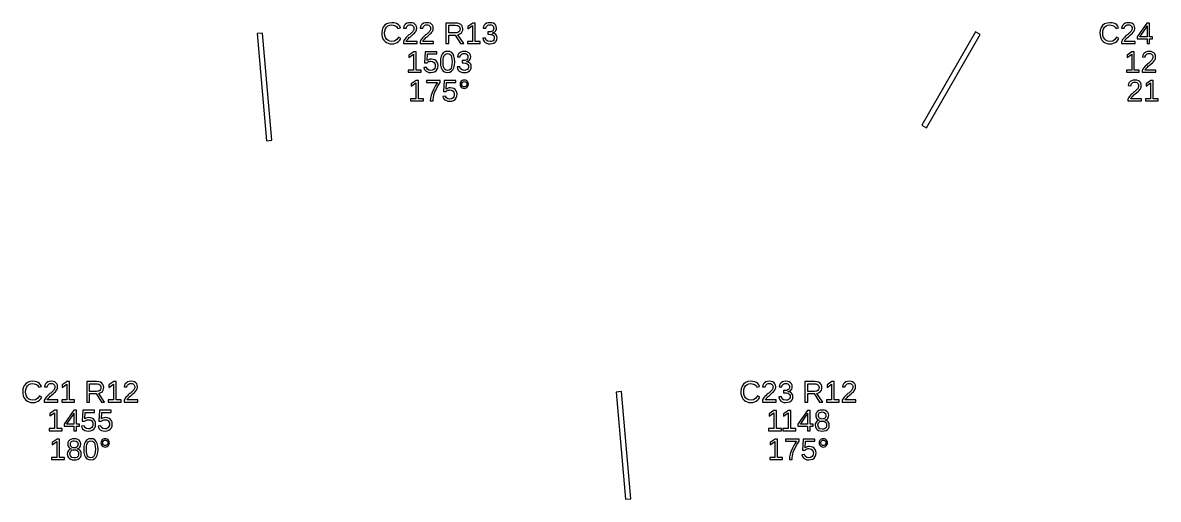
# Model space of a CAD drawing. Extents: x 195 to 2890, y 70 to 1529.
# Drawn here: x 2258 to 2574.2, y 1170 to 1303 of the extents above; entities that cross this region are included whole.
import ezdxf

# ---------------------------------------------------------------- set-up
doc = ezdxf.new("R2010")
doc.units = 0
doc.layers.get('0').update_dxf_attribs({"linetype": 'CONTINUOUS'})

msp = doc.modelspace()

# ---------------------------------------------------------------- linework, layer by layer
for points in [[(2327.36, 1270.18), (2324.75, 1300.07), (2323.25, 1299.93), (2325.87, 1270.05)], [(2361.31, 1297.09), (2361.81, 1297.22), (2362.26, 1297.44), (2362.66, 1297.73), (2362.99, 1298.11), (2363.26, 1298.56), (2362.62, 1298.88), (2362.15, 1298.22), (2361.55, 1297.82), (2360.81, 1297.69), (2360.23, 1297.76), (2359.73, 1297.97), (2359.32, 1298.33), (2359.01, 1298.8), (2358.83, 1299.37), (2358.77, 1300.02), (2358.83, 1300.68), (2359, 1301.24), (2359.3, 1301.7), (2359.7, 1302.04), (2360.19, 1302.25), (2360.78, 1302.32), (2361.16, 1302.29), (2361.51, 1302.2), (2361.83, 1302.05), (2362.09, 1301.85), (2362.31, 1301.59), (2362.47, 1301.29), (2363.2, 1301.53), (2362.97, 1301.96), (2362.67, 1302.31), (2362.3, 1302.59), (2361.86, 1302.79), (2361.35, 1302.91), (2360.77, 1302.95), (2359.96, 1302.86), (2359.28, 1302.6), (2358.72, 1302.17), (2358.31, 1301.59), (2358.06, 1300.87), (2357.98, 1300.02), (2358.02, 1299.44), (2358.13, 1298.91), (2358.31, 1298.44), (2358.56, 1298.03), (2358.89, 1297.68), (2359.27, 1297.41), (2359.72, 1297.21), (2360.22, 1297.09), (2360.77, 1297.05)], [(2367.79, 1297.75), (2364.8, 1297.75), (2364.9, 1297.95), (2365.03, 1298.14), (2365.2, 1298.35), (2365.4, 1298.56), (2365.65, 1298.79), (2365.94, 1299.04), (2366.45, 1299.46), (2366.83, 1299.8), (2367.09, 1300.06), (2367.28, 1300.28), (2367.43, 1300.5), (2367.55, 1300.72), (2367.63, 1300.94), (2367.68, 1301.16), (2367.7, 1301.38), (2367.65, 1301.84), (2367.49, 1302.23), (2367.23, 1302.54), (2366.88, 1302.77), (2366.43, 1302.9), (2365.9, 1302.95), (2365.41, 1302.9), (2364.98, 1302.77), (2364.61, 1302.54), (2364.32, 1302.24), (2364.13, 1301.88), (2364.02, 1301.45), (2364.77, 1301.38), (2364.84, 1301.66), (2364.96, 1301.9), (2365.13, 1302.09), (2365.35, 1302.23), (2365.61, 1302.32), (2365.9, 1302.35), (2366.2, 1302.32), (2366.46, 1302.23), (2366.67, 1302.09), (2366.82, 1301.89), (2366.92, 1301.65), (2366.95, 1301.35), (2366.93, 1301.13), (2366.87, 1300.92), (2366.79, 1300.73), (2366.67, 1300.55), (2366.53, 1300.37), (2366.36, 1300.2), (2366.18, 1300.03), (2365.99, 1299.86), (2365.78, 1299.69), (2365.56, 1299.52), (2365.35, 1299.34), (2365.13, 1299.15), (2364.91, 1298.94), (2364.7, 1298.72), (2364.5, 1298.49), (2364.31, 1298.23), (2364.14, 1297.95), (2363.99, 1297.65), (2363.99, 1297.13), (2367.79, 1297.13)], [(2372.42, 1297.75), (2369.43, 1297.75), (2369.53, 1297.95), (2369.66, 1298.14), (2369.83, 1298.35), (2370.04, 1298.56), (2370.29, 1298.79), (2370.58, 1299.04), (2371.08, 1299.46), (2371.47, 1299.8), (2371.73, 1300.06), (2371.91, 1300.28), (2372.06, 1300.5), (2372.18, 1300.72), (2372.27, 1300.94), (2372.32, 1301.16), (2372.33, 1301.38), (2372.28, 1301.84), (2372.13, 1302.23), (2371.87, 1302.54), (2371.51, 1302.77), (2371.07, 1302.9), (2370.54, 1302.95), (2370.04, 1302.9), (2369.61, 1302.77), (2369.24, 1302.54), (2368.96, 1302.24), (2368.76, 1301.88), (2368.66, 1301.45), (2369.41, 1301.38), (2369.47, 1301.66), (2369.59, 1301.9), (2369.76, 1302.09), (2369.98, 1302.23), (2370.24, 1302.32), (2370.54, 1302.35), (2370.84, 1302.32), (2371.1, 1302.23), (2371.3, 1302.09), (2371.46, 1301.89), (2371.55, 1301.65), (2371.58, 1301.35), (2371.56, 1301.13), (2371.51, 1300.92), (2371.42, 1300.73), (2371.3, 1300.55), (2371.16, 1300.37), (2371, 1300.2), (2370.82, 1300.03), (2370.62, 1299.86), (2370.42, 1299.69), (2370.2, 1299.52), (2369.98, 1299.34), (2369.76, 1299.15), (2369.55, 1298.94), (2369.34, 1298.72), (2369.13, 1298.49), (2368.94, 1298.23), (2368.78, 1297.95), (2368.63, 1297.65), (2368.63, 1297.13), (2372.42, 1297.13)], [(2376.62, 1299.51), (2378.4, 1299.51), (2379.89, 1297.13), (2380.79, 1297.13), (2379.16, 1299.6), (2379.57, 1299.71), (2379.91, 1299.9), (2380.19, 1300.15), (2380.4, 1300.46), (2380.52, 1300.82), (2380.56, 1301.22), (2380.5, 1301.7), (2380.33, 1302.1), (2380.03, 1302.43), (2379.63, 1302.67), (2379.14, 1302.82), (2378.54, 1302.86), (2375.84, 1302.86), (2375.84, 1297.13), (2376.62, 1297.13)], [(2376.62, 1300.13), (2376.62, 1302.24), (2378.46, 1302.24), (2378.85, 1302.21), (2379.18, 1302.13), (2379.44, 1301.98), (2379.63, 1301.78), (2379.74, 1301.52), (2379.78, 1301.22), (2379.74, 1300.9), (2379.63, 1300.63), (2379.44, 1300.41), (2379.19, 1300.25), (2378.87, 1300.16), (2378.49, 1300.13)], [(2385.4, 1297.75), (2384.01, 1297.75), (2384.01, 1302.86), (2383.33, 1302.86), (2381.98, 1301.93), (2381.98, 1301.24), (2383.27, 1302.16), (2383.27, 1297.75), (2381.81, 1297.75), (2381.81, 1297.13), (2385.4, 1297.13)], [(2388.71, 1297.1), (2389.19, 1297.24), (2389.57, 1297.49), (2389.85, 1297.82), (2390.02, 1298.23), (2390.08, 1298.71), (2390.04, 1299.06), (2389.92, 1299.36), (2389.72, 1299.63), (2389.45, 1299.83), (2389.12, 1299.98), (2388.72, 1300.06), (2388.72, 1300.07), (2389.08, 1300.18), (2389.38, 1300.33), (2389.61, 1300.54), (2389.78, 1300.79), (2389.89, 1301.09), (2389.92, 1301.43), (2389.87, 1301.87), (2389.71, 1302.25), (2389.44, 1302.55), (2389.08, 1302.77), (2388.63, 1302.91), (2388.1, 1302.95), (2387.61, 1302.91), (2387.18, 1302.77), (2386.81, 1302.56), (2386.52, 1302.26), (2386.33, 1301.89), (2386.23, 1301.46), (2386.96, 1301.4), (2387.02, 1301.68), (2387.14, 1301.91), (2387.31, 1302.1), (2387.53, 1302.24), (2387.79, 1302.32), (2388.09, 1302.35), (2388.42, 1302.32), (2388.69, 1302.23), (2388.9, 1302.08), (2389.05, 1301.88), (2389.14, 1301.64), (2389.17, 1301.35), (2389.13, 1301.07), (2389.02, 1300.83), (2388.84, 1300.63), (2388.58, 1300.48), (2388.27, 1300.4), (2387.9, 1300.37), (2387.5, 1300.37), (2387.5, 1299.73), (2387.92, 1299.73), (2388.34, 1299.7), (2388.68, 1299.61), (2388.96, 1299.47), (2389.16, 1299.27), (2389.28, 1299.03), (2389.32, 1298.74), (2389.28, 1298.41), (2389.18, 1298.14), (2389, 1297.93), (2388.77, 1297.78), (2388.48, 1297.69), (2388.13, 1297.66), (2387.5, 1297.77), (2387.09, 1298.11), (2386.88, 1298.67), (2386.13, 1298.6), (2386.24, 1298.13), (2386.45, 1297.75), (2386.74, 1297.44), (2387.13, 1297.22), (2387.59, 1297.09), (2388.13, 1297.05)], [(2524.65, 1299.62), (2523.35, 1300.38), (2508.35, 1274.39), (2509.65, 1273.64)], [(2561.31, 1297.09), (2561.81, 1297.22), (2562.26, 1297.44), (2562.66, 1297.73), (2562.99, 1298.11), (2563.26, 1298.56), (2562.62, 1298.88), (2562.15, 1298.22), (2561.55, 1297.82), (2560.81, 1297.69), (2560.23, 1297.76), (2559.73, 1297.97), (2559.32, 1298.33), (2559.01, 1298.8), (2558.83, 1299.37), (2558.77, 1300.02), (2558.83, 1300.68), (2559, 1301.24), (2559.3, 1301.7), (2559.7, 1302.04), (2560.19, 1302.25), (2560.78, 1302.32), (2561.16, 1302.29), (2561.51, 1302.2), (2561.83, 1302.05), (2562.09, 1301.85), (2562.31, 1301.59), (2562.47, 1301.29), (2563.2, 1301.53), (2562.97, 1301.96), (2562.67, 1302.31), (2562.3, 1302.59), (2561.86, 1302.79), (2561.35, 1302.91), (2560.77, 1302.95), (2559.96, 1302.86), (2559.28, 1302.6), (2558.72, 1302.17), (2558.31, 1301.59), (2558.06, 1300.87), (2557.98, 1300.02), (2558.02, 1299.44), (2558.13, 1298.91), (2558.31, 1298.44), (2558.56, 1298.03), (2558.89, 1297.68), (2559.27, 1297.41), (2559.72, 1297.21), (2560.22, 1297.09), (2560.77, 1297.05)], [(2567.79, 1297.75), (2564.8, 1297.75), (2564.9, 1297.95), (2565.03, 1298.14), (2565.2, 1298.35), (2565.4, 1298.56), (2565.65, 1298.79), (2565.94, 1299.04), (2566.45, 1299.46), (2566.83, 1299.8), (2567.09, 1300.06), (2567.28, 1300.28), (2567.43, 1300.5), (2567.55, 1300.72), (2567.63, 1300.94), (2567.68, 1301.16), (2567.7, 1301.38), (2567.65, 1301.84), (2567.49, 1302.23), (2567.23, 1302.54), (2566.88, 1302.77), (2566.43, 1302.9), (2565.9, 1302.95), (2565.41, 1302.9), (2564.98, 1302.77), (2564.61, 1302.54), (2564.32, 1302.24), (2564.13, 1301.88), (2564.02, 1301.45), (2564.77, 1301.38), (2564.84, 1301.66), (2564.96, 1301.9), (2565.13, 1302.09), (2565.35, 1302.23), (2565.61, 1302.32), (2565.9, 1302.35), (2566.2, 1302.32), (2566.46, 1302.23), (2566.67, 1302.09), (2566.82, 1301.89), (2566.92, 1301.65), (2566.95, 1301.35), (2566.93, 1301.13), (2566.87, 1300.92), (2566.79, 1300.73), (2566.67, 1300.55), (2566.53, 1300.37), (2566.36, 1300.2), (2566.18, 1300.03), (2565.99, 1299.86), (2565.78, 1299.69), (2565.56, 1299.52), (2565.35, 1299.34), (2565.13, 1299.15), (2564.91, 1298.94), (2564.7, 1298.72), (2564.5, 1298.49), (2564.31, 1298.23), (2564.14, 1297.95), (2563.99, 1297.65), (2563.99, 1297.13), (2567.79, 1297.13)], [(2571.79, 1298.43), (2572.6, 1298.43), (2572.6, 1299.01), (2571.79, 1299.01), (2571.79, 1302.86), (2571.02, 1302.86), (2568.4, 1299), (2568.4, 1298.43), (2571.1, 1298.43), (2571.1, 1297.13), (2571.79, 1297.13)], [(2569.07, 1299.01), (2569.14, 1299.09), (2569.36, 1299.39), (2570.83, 1301.55), (2570.87, 1301.62), (2570.92, 1301.71), (2570.99, 1301.82), (2571.05, 1301.93), (2571.08, 1302), (2571.1, 1302.04), (2571.1, 1299.01)], [(2368.96, 1289.75), (2367.56, 1289.75), (2367.56, 1294.86), (2366.89, 1294.86), (2365.53, 1293.93), (2365.53, 1293.24), (2366.83, 1294.16), (2366.83, 1289.75), (2365.37, 1289.75), (2365.37, 1289.13), (2368.96, 1289.13)], [(2372.21, 1289.11), (2372.7, 1289.28), (2373.11, 1289.57), (2373.41, 1289.96), (2373.59, 1290.44), (2373.65, 1291), (2373.59, 1291.5), (2373.43, 1291.93), (2373.15, 1292.29), (2372.77, 1292.57), (2372.32, 1292.73), (2371.8, 1292.79), (2371.35, 1292.75), (2370.96, 1292.63), (2370.61, 1292.42), (2370.72, 1294.24), (2373.32, 1294.24), (2373.32, 1294.86), (2370.06, 1294.86), (2369.87, 1291.78), (2370.58, 1291.78), (2370.75, 1291.92), (2370.92, 1292.02), (2371.09, 1292.1), (2371.27, 1292.15), (2371.45, 1292.18), (2371.65, 1292.19), (2372, 1292.15), (2372.3, 1292.04), (2372.55, 1291.86), (2372.74, 1291.61), (2372.85, 1291.32), (2372.89, 1290.98), (2372.85, 1290.6), (2372.74, 1290.27), (2372.56, 1290), (2372.3, 1289.81), (2372, 1289.69), (2371.63, 1289.65), (2371.07, 1289.74), (2370.68, 1290.03), (2370.44, 1290.5), (2369.7, 1290.41), (2369.83, 1290.01), (2370.03, 1289.67), (2370.32, 1289.4), (2370.68, 1289.21), (2371.12, 1289.09), (2371.62, 1289.05)], [(2376.91, 1289.13), (2377.41, 1289.39), (2377.8, 1289.81), (2378.08, 1290.39), (2378.25, 1291.12), (2378.31, 1292), (2378.26, 1292.89), (2378.09, 1293.63), (2377.83, 1294.21), (2377.45, 1294.62), (2376.95, 1294.87), (2376.33, 1294.95), (2375.7, 1294.87), (2375.19, 1294.62), (2374.81, 1294.21), (2374.54, 1293.64), (2374.38, 1292.9), (2374.33, 1292), (2374.38, 1291.11), (2374.55, 1290.38), (2374.82, 1289.8), (2375.21, 1289.38), (2375.7, 1289.13), (2376.31, 1289.05)], [(2375.92, 1289.71), (2375.6, 1289.9), (2375.37, 1290.21), (2375.2, 1290.66), (2375.1, 1291.26), (2375.07, 1292), (2375.1, 1292.76), (2375.2, 1293.36), (2375.36, 1293.81), (2375.6, 1294.11), (2375.92, 1294.29), (2376.33, 1294.36), (2376.73, 1294.29), (2377.04, 1294.11), (2377.28, 1293.8), (2377.44, 1293.35), (2377.53, 1292.75), (2377.56, 1292), (2377.53, 1291.27), (2377.43, 1290.68), (2377.26, 1290.23), (2377.02, 1289.91), (2376.71, 1289.71), (2376.32, 1289.65)], [(2381.53, 1289.1), (2382.01, 1289.24), (2382.4, 1289.49), (2382.68, 1289.82), (2382.85, 1290.23), (2382.9, 1290.71), (2382.86, 1291.06), (2382.74, 1291.36), (2382.54, 1291.63), (2382.27, 1291.83), (2381.94, 1291.98), (2381.54, 1292.06), (2381.54, 1292.07), (2381.9, 1292.18), (2382.2, 1292.33), (2382.44, 1292.54), (2382.61, 1292.79), (2382.71, 1293.09), (2382.74, 1293.43), (2382.69, 1293.87), (2382.53, 1294.25), (2382.27, 1294.55), (2381.9, 1294.77), (2381.46, 1294.91), (2380.93, 1294.95), (2380.43, 1294.91), (2380, 1294.77), (2379.63, 1294.56), (2379.35, 1294.26), (2379.15, 1293.89), (2379.05, 1293.46), (2379.79, 1293.4), (2379.85, 1293.68), (2379.96, 1293.91), (2380.13, 1294.1), (2380.35, 1294.24), (2380.61, 1294.32), (2380.92, 1294.35), (2381.24, 1294.32), (2381.51, 1294.23), (2381.72, 1294.08), (2381.87, 1293.88), (2381.96, 1293.64), (2381.99, 1293.35), (2381.95, 1293.07), (2381.84, 1292.83), (2381.66, 1292.63), (2381.41, 1292.48), (2381.1, 1292.4), (2380.73, 1292.37), (2380.33, 1292.37), (2380.33, 1291.73), (2380.74, 1291.73), (2381.16, 1291.7), (2381.51, 1291.61), (2381.78, 1291.47), (2381.98, 1291.27), (2382.1, 1291.03), (2382.14, 1290.74), (2382.11, 1290.41), (2382, 1290.14), (2381.83, 1289.93), (2381.59, 1289.78), (2381.3, 1289.69), (2380.96, 1289.66), (2380.33, 1289.77), (2379.91, 1290.11), (2379.71, 1290.67), (2378.95, 1290.6), (2379.06, 1290.13), (2379.27, 1289.75), (2379.57, 1289.44), (2379.95, 1289.22), (2380.42, 1289.09), (2380.96, 1289.05)], [(2568.96, 1289.75), (2567.56, 1289.75), (2567.56, 1294.86), (2566.89, 1294.86), (2565.53, 1293.93), (2565.53, 1293.24), (2566.83, 1294.16), (2566.83, 1289.75), (2565.37, 1289.75), (2565.37, 1289.13), (2568.96, 1289.13)], [(2573.58, 1289.75), (2570.59, 1289.75), (2570.69, 1289.95), (2570.82, 1290.14), (2570.99, 1290.35), (2571.19, 1290.56), (2571.44, 1290.79), (2571.73, 1291.04), (2572.24, 1291.46), (2572.62, 1291.8), (2572.88, 1292.06), (2573.07, 1292.28), (2573.22, 1292.5), (2573.34, 1292.72), (2573.42, 1292.94), (2573.47, 1293.16), (2573.49, 1293.38), (2573.44, 1293.84), (2573.28, 1294.23), (2573.03, 1294.54), (2572.67, 1294.77), (2572.23, 1294.9), (2571.69, 1294.95), (2571.2, 1294.9), (2570.77, 1294.77), (2570.4, 1294.54), (2570.11, 1294.24), (2569.92, 1293.88), (2569.82, 1293.45), (2570.57, 1293.38), (2570.63, 1293.66), (2570.75, 1293.9), (2570.92, 1294.09), (2571.14, 1294.23), (2571.4, 1294.32), (2571.69, 1294.35), (2572, 1294.32), (2572.25, 1294.23), (2572.46, 1294.09), (2572.62, 1293.89), (2572.71, 1293.65), (2572.74, 1293.35), (2572.72, 1293.13), (2572.67, 1292.92), (2572.58, 1292.73), (2572.46, 1292.55), (2572.32, 1292.37), (2572.16, 1292.2), (2571.98, 1292.03), (2571.78, 1291.86), (2571.57, 1291.69), (2571.36, 1291.52), (2571.14, 1291.34), (2570.92, 1291.15), (2570.7, 1290.94), (2570.49, 1290.72), (2570.29, 1290.49), (2570.1, 1290.23), (2569.93, 1289.95), (2569.78, 1289.65), (2569.78, 1289.13), (2573.58, 1289.13)], [(2369.61, 1281.75), (2368.21, 1281.75), (2368.21, 1286.86), (2367.54, 1286.86), (2366.18, 1285.93), (2366.18, 1285.24), (2367.48, 1286.16), (2367.48, 1281.75), (2366.02, 1281.75), (2366.02, 1281.13), (2369.61, 1281.13)], [(2372.29, 1281.65), (2372.35, 1282.17), (2372.45, 1282.67), (2372.59, 1283.16), (2372.77, 1283.66), (2372.99, 1284.17), (2373.29, 1284.74), (2373.7, 1285.44), (2374.23, 1286.27), (2374.23, 1286.86), (2370.44, 1286.86), (2370.44, 1286.24), (2373.52, 1286.24), (2372.87, 1285.23), (2372.35, 1284.3), (2371.97, 1283.44), (2371.71, 1282.65), (2371.55, 1281.88), (2371.5, 1281.13), (2372.27, 1281.13)], [(2377.49, 1281.11), (2377.99, 1281.28), (2378.4, 1281.57), (2378.7, 1281.96), (2378.88, 1282.44), (2378.94, 1283), (2378.88, 1283.5), (2378.71, 1283.93), (2378.43, 1284.29), (2378.06, 1284.57), (2377.61, 1284.73), (2377.08, 1284.79), (2376.64, 1284.75), (2376.24, 1284.63), (2375.9, 1284.42), (2376.01, 1286.24), (2378.6, 1286.24), (2378.6, 1286.86), (2375.34, 1286.86), (2375.15, 1283.78), (2375.87, 1283.78), (2376.04, 1283.92), (2376.21, 1284.02), (2376.38, 1284.1), (2376.56, 1284.15), (2376.74, 1284.18), (2376.93, 1284.19), (2377.29, 1284.15), (2377.59, 1284.04), (2377.84, 1283.86), (2378.03, 1283.61), (2378.14, 1283.32), (2378.17, 1282.98), (2378.14, 1282.6), (2378.03, 1282.27), (2377.84, 1282), (2377.59, 1281.81), (2377.28, 1281.69), (2376.92, 1281.65), (2376.36, 1281.74), (2375.96, 1282.03), (2375.73, 1282.5), (2374.98, 1282.41), (2375.11, 1282.01), (2375.32, 1281.67), (2375.61, 1281.4), (2375.97, 1281.21), (2376.4, 1281.09), (2376.9, 1281.05)], [(2381.25, 1284.67), (2381.53, 1284.78), (2381.77, 1284.97), (2381.96, 1285.21), (2382.08, 1285.48), (2382.12, 1285.79), (2382.08, 1286.1), (2381.97, 1286.37), (2381.78, 1286.61), (2381.53, 1286.8), (2381.26, 1286.91), (2380.95, 1286.95), (2380.64, 1286.91), (2380.36, 1286.8), (2380.12, 1286.61), (2379.93, 1286.37), (2379.82, 1286.09), (2379.78, 1285.79), (2379.82, 1285.49), (2379.93, 1285.22), (2380.13, 1284.97), (2380.37, 1284.78), (2380.64, 1284.67), (2380.95, 1284.63)], [(2380.76, 1285.08), (2380.59, 1285.15), (2380.44, 1285.27), (2380.32, 1285.43), (2380.25, 1285.6), (2380.23, 1285.79), (2380.25, 1285.98), (2380.32, 1286.15), (2380.44, 1286.31), (2380.59, 1286.43), (2380.76, 1286.5), (2380.95, 1286.52), (2381.14, 1286.5), (2381.31, 1286.43), (2381.46, 1286.31), (2381.58, 1286.16), (2381.65, 1285.99), (2381.67, 1285.79), (2381.65, 1285.6), (2381.58, 1285.42), (2381.46, 1285.27), (2381.31, 1285.15), (2381.14, 1285.08), (2380.95, 1285.06)], [(2569.6, 1281.75), (2566.61, 1281.75), (2566.71, 1281.95), (2566.84, 1282.14), (2567.01, 1282.35), (2567.21, 1282.56), (2567.46, 1282.79), (2567.75, 1283.04), (2568.26, 1283.46), (2568.64, 1283.8), (2568.9, 1284.06), (2569.09, 1284.28), (2569.24, 1284.5), (2569.36, 1284.72), (2569.44, 1284.94), (2569.49, 1285.16), (2569.51, 1285.38), (2569.46, 1285.84), (2569.3, 1286.23), (2569.04, 1286.54), (2568.69, 1286.77), (2568.24, 1286.9), (2567.71, 1286.95), (2567.21, 1286.9), (2566.78, 1286.77), (2566.42, 1286.54), (2566.13, 1286.24), (2565.93, 1285.88), (2565.83, 1285.45), (2566.58, 1285.38), (2566.65, 1285.66), (2566.76, 1285.9), (2566.94, 1286.09), (2567.16, 1286.23), (2567.42, 1286.32), (2567.71, 1286.35), (2568.01, 1286.32), (2568.27, 1286.23), (2568.48, 1286.09), (2568.63, 1285.89), (2568.72, 1285.65), (2568.75, 1285.35), (2568.74, 1285.13), (2568.68, 1284.92), (2568.59, 1284.73), (2568.48, 1284.55), (2568.34, 1284.37), (2568.17, 1284.2), (2567.99, 1284.03), (2567.8, 1283.86), (2567.59, 1283.69), (2567.37, 1283.52), (2567.16, 1283.34), (2566.94, 1283.15), (2566.72, 1282.94), (2566.51, 1282.72), (2566.31, 1282.49), (2566.12, 1282.23), (2565.95, 1281.95), (2565.8, 1281.65), (2565.8, 1281.13), (2569.6, 1281.13)], [(2574.24, 1281.75), (2572.85, 1281.75), (2572.85, 1286.86), (2572.17, 1286.86), (2570.82, 1285.93), (2570.82, 1285.24), (2572.11, 1286.16), (2572.11, 1281.75), (2570.65, 1281.75), (2570.65, 1281.13), (2574.24, 1281.13)], [(2261.31, 1197.09), (2261.81, 1197.22), (2262.26, 1197.44), (2262.66, 1197.73), (2262.99, 1198.11), (2263.26, 1198.56), (2262.62, 1198.88), (2262.15, 1198.22), (2261.55, 1197.82), (2260.81, 1197.69), (2260.23, 1197.76), (2259.73, 1197.97), (2259.32, 1198.33), (2259.01, 1198.8), (2258.83, 1199.37), (2258.77, 1200.02), (2258.83, 1200.68), (2259, 1201.24), (2259.3, 1201.7), (2259.7, 1202.04), (2260.19, 1202.25), (2260.78, 1202.32), (2261.16, 1202.29), (2261.51, 1202.2), (2261.83, 1202.05), (2262.09, 1201.85), (2262.31, 1201.59), (2262.47, 1201.29), (2263.2, 1201.53), (2262.97, 1201.96), (2262.67, 1202.31), (2262.3, 1202.59), (2261.86, 1202.79), (2261.35, 1202.91), (2260.77, 1202.95), (2259.96, 1202.86), (2259.28, 1202.6), (2258.72, 1202.17), (2258.31, 1201.59), (2258.06, 1200.87), (2257.98, 1200.02), (2258.02, 1199.44), (2258.13, 1198.91), (2258.31, 1198.44), (2258.56, 1198.03), (2258.89, 1197.68), (2259.27, 1197.41), (2259.72, 1197.21), (2260.22, 1197.09), (2260.77, 1197.05)], [(2267.79, 1197.75), (2264.8, 1197.75), (2264.9, 1197.95), (2265.03, 1198.14), (2265.2, 1198.35), (2265.4, 1198.56), (2265.65, 1198.79), (2265.94, 1199.04), (2266.45, 1199.46), (2266.83, 1199.8), (2267.09, 1200.06), (2267.28, 1200.28), (2267.43, 1200.5), (2267.55, 1200.72), (2267.63, 1200.94), (2267.68, 1201.16), (2267.7, 1201.38), (2267.65, 1201.84), (2267.49, 1202.23), (2267.23, 1202.54), (2266.88, 1202.77), (2266.43, 1202.9), (2265.9, 1202.95), (2265.41, 1202.9), (2264.98, 1202.77), (2264.61, 1202.54), (2264.32, 1202.24), (2264.13, 1201.88), (2264.02, 1201.45), (2264.77, 1201.38), (2264.84, 1201.66), (2264.96, 1201.9), (2265.13, 1202.09), (2265.35, 1202.23), (2265.61, 1202.32), (2265.9, 1202.35), (2266.2, 1202.32), (2266.46, 1202.23), (2266.67, 1202.09), (2266.82, 1201.89), (2266.92, 1201.65), (2266.95, 1201.35), (2266.93, 1201.13), (2266.87, 1200.92), (2266.79, 1200.73), (2266.67, 1200.55), (2266.53, 1200.37), (2266.36, 1200.2), (2266.18, 1200.03), (2265.99, 1199.86), (2265.78, 1199.69), (2265.56, 1199.52), (2265.35, 1199.34), (2265.13, 1199.15), (2264.91, 1198.94), (2264.7, 1198.72), (2264.5, 1198.49), (2264.31, 1198.23), (2264.14, 1197.95), (2263.99, 1197.65), (2263.99, 1197.13), (2267.79, 1197.13)], [(2272.44, 1197.75), (2271.04, 1197.75), (2271.04, 1202.86), (2270.36, 1202.86), (2269.01, 1201.93), (2269.01, 1201.24), (2270.3, 1202.16), (2270.3, 1197.75), (2268.84, 1197.75), (2268.84, 1197.13), (2272.44, 1197.13)], [(2276.62, 1199.51), (2278.4, 1199.51), (2279.89, 1197.13), (2280.79, 1197.13), (2279.16, 1199.6), (2279.57, 1199.71), (2279.91, 1199.9), (2280.19, 1200.15), (2280.4, 1200.46), (2280.52, 1200.82), (2280.56, 1201.22), (2280.5, 1201.7), (2280.33, 1202.1), (2280.03, 1202.43), (2279.63, 1202.67), (2279.14, 1202.82), (2278.54, 1202.86), (2275.84, 1202.86), (2275.84, 1197.13), (2276.62, 1197.13)], [(2276.62, 1200.13), (2276.62, 1202.24), (2278.46, 1202.24), (2278.85, 1202.21), (2279.18, 1202.13), (2279.44, 1201.98), (2279.63, 1201.78), (2279.74, 1201.52), (2279.78, 1201.22), (2279.74, 1200.9), (2279.63, 1200.63), (2279.44, 1200.41), (2279.19, 1200.25), (2278.87, 1200.16), (2278.49, 1200.13)], [(2285.4, 1197.75), (2284.01, 1197.75), (2284.01, 1202.86), (2283.33, 1202.86), (2281.98, 1201.93), (2281.98, 1201.24), (2283.27, 1202.16), (2283.27, 1197.75), (2281.81, 1197.75), (2281.81, 1197.13), (2285.4, 1197.13)], [(2290.03, 1197.75), (2287.03, 1197.75), (2287.13, 1197.95), (2287.27, 1198.14), (2287.43, 1198.35), (2287.64, 1198.56), (2287.89, 1198.79), (2288.18, 1199.04), (2288.68, 1199.46), (2289.07, 1199.8), (2289.33, 1200.06), (2289.51, 1200.28), (2289.67, 1200.5), (2289.78, 1200.72), (2289.87, 1200.94), (2289.92, 1201.16), (2289.94, 1201.38), (2289.88, 1201.84), (2289.73, 1202.23), (2289.47, 1202.54), (2289.12, 1202.77), (2288.67, 1202.9), (2288.14, 1202.95), (2287.64, 1202.9), (2287.21, 1202.77), (2286.85, 1202.54), (2286.56, 1202.24), (2286.36, 1201.88), (2286.26, 1201.45), (2287.01, 1201.38), (2287.07, 1201.66), (2287.19, 1201.9), (2287.37, 1202.09), (2287.59, 1202.23), (2287.84, 1202.32), (2288.14, 1202.35), (2288.44, 1202.32), (2288.7, 1202.23), (2288.91, 1202.09), (2289.06, 1201.89), (2289.15, 1201.65), (2289.18, 1201.35), (2289.17, 1201.13), (2289.11, 1200.92), (2289.02, 1200.73), (2288.9, 1200.55), (2288.76, 1200.37), (2288.6, 1200.2), (2288.42, 1200.03), (2288.23, 1199.86), (2288.02, 1199.69), (2287.8, 1199.52), (2287.58, 1199.34), (2287.36, 1199.15), (2287.15, 1198.94), (2286.94, 1198.72), (2286.74, 1198.49), (2286.55, 1198.23), (2286.38, 1197.95), (2286.23, 1197.65), (2286.23, 1197.13), (2290.03, 1197.13)], [(2461.31, 1197.09), (2461.81, 1197.22), (2462.26, 1197.44), (2462.66, 1197.73), (2462.99, 1198.11), (2463.26, 1198.56), (2462.62, 1198.88), (2462.15, 1198.22), (2461.55, 1197.82), (2460.81, 1197.69), (2460.23, 1197.76), (2459.73, 1197.97), (2459.32, 1198.33), (2459.01, 1198.8), (2458.83, 1199.37), (2458.77, 1200.02), (2458.83, 1200.68), (2459, 1201.24), (2459.3, 1201.7), (2459.7, 1202.04), (2460.19, 1202.25), (2460.78, 1202.32), (2461.16, 1202.29), (2461.51, 1202.2), (2461.83, 1202.05), (2462.09, 1201.85), (2462.31, 1201.59), (2462.47, 1201.29), (2463.2, 1201.53), (2462.97, 1201.96), (2462.67, 1202.31), (2462.3, 1202.59), (2461.86, 1202.79), (2461.35, 1202.91), (2460.77, 1202.95), (2459.96, 1202.86), (2459.28, 1202.6), (2458.72, 1202.17), (2458.31, 1201.59), (2458.06, 1200.87), (2457.98, 1200.02), (2458.02, 1199.44), (2458.13, 1198.91), (2458.31, 1198.44), (2458.56, 1198.03), (2458.89, 1197.68), (2459.27, 1197.41), (2459.72, 1197.21), (2460.22, 1197.09), (2460.77, 1197.05)], [(2467.79, 1197.75), (2464.8, 1197.75), (2464.9, 1197.95), (2465.03, 1198.14), (2465.2, 1198.35), (2465.4, 1198.56), (2465.65, 1198.79), (2465.94, 1199.04), (2466.45, 1199.46), (2466.83, 1199.8), (2467.09, 1200.06), (2467.28, 1200.28), (2467.43, 1200.5), (2467.55, 1200.72), (2467.63, 1200.94), (2467.68, 1201.16), (2467.7, 1201.38), (2467.65, 1201.84), (2467.49, 1202.23), (2467.23, 1202.54), (2466.88, 1202.77), (2466.43, 1202.9), (2465.9, 1202.95), (2465.41, 1202.9), (2464.98, 1202.77), (2464.61, 1202.54), (2464.32, 1202.24), (2464.13, 1201.88), (2464.02, 1201.45), (2464.77, 1201.38), (2464.84, 1201.66), (2464.96, 1201.9), (2465.13, 1202.09), (2465.35, 1202.23), (2465.61, 1202.32), (2465.9, 1202.35), (2466.2, 1202.32), (2466.46, 1202.23), (2466.67, 1202.09), (2466.82, 1201.89), (2466.92, 1201.65), (2466.95, 1201.35), (2466.93, 1201.13), (2466.87, 1200.92), (2466.79, 1200.73), (2466.67, 1200.55), (2466.53, 1200.37), (2466.36, 1200.2), (2466.18, 1200.03), (2465.99, 1199.86), (2465.78, 1199.69), (2465.56, 1199.52), (2465.35, 1199.34), (2465.13, 1199.15), (2464.91, 1198.94), (2464.7, 1198.72), (2464.5, 1198.49), (2464.31, 1198.23), (2464.14, 1197.95), (2463.99, 1197.65), (2463.99, 1197.13), (2467.79, 1197.13)], [(2471.11, 1197.1), (2471.59, 1197.24), (2471.97, 1197.49), (2472.25, 1197.82), (2472.42, 1198.23), (2472.48, 1198.71), (2472.44, 1199.06), (2472.32, 1199.36), (2472.12, 1199.63), (2471.85, 1199.83), (2471.51, 1199.98), (2471.12, 1200.06), (2471.12, 1200.07), (2471.48, 1200.18), (2471.77, 1200.33), (2472.01, 1200.54), (2472.18, 1200.79), (2472.28, 1201.09), (2472.32, 1201.43), (2472.26, 1201.87), (2472.1, 1202.25), (2471.84, 1202.55), (2471.48, 1202.77), (2471.03, 1202.91), (2470.5, 1202.95), (2470, 1202.91), (2469.57, 1202.77), (2469.21, 1202.56), (2468.92, 1202.26), (2468.72, 1201.89), (2468.62, 1201.46), (2469.36, 1201.4), (2469.42, 1201.68), (2469.54, 1201.91), (2469.71, 1202.1), (2469.93, 1202.24), (2470.19, 1202.32), (2470.49, 1202.35), (2470.82, 1202.32), (2471.08, 1202.23), (2471.29, 1202.08), (2471.44, 1201.88), (2471.53, 1201.64), (2471.56, 1201.35), (2471.53, 1201.07), (2471.42, 1200.83), (2471.23, 1200.63), (2470.98, 1200.48), (2470.67, 1200.4), (2470.3, 1200.37), (2469.9, 1200.37), (2469.9, 1199.73), (2470.32, 1199.73), (2470.73, 1199.7), (2471.08, 1199.61), (2471.35, 1199.47), (2471.55, 1199.27), (2471.68, 1199.03), (2471.72, 1198.74), (2471.68, 1198.41), (2471.57, 1198.14), (2471.4, 1197.93), (2471.16, 1197.78), (2470.87, 1197.69), (2470.53, 1197.66), (2469.9, 1197.77), (2469.49, 1198.11), (2469.28, 1198.67), (2468.53, 1198.6), (2468.64, 1198.13), (2468.84, 1197.75), (2469.14, 1197.44), (2469.53, 1197.22), (2469.99, 1197.09), (2470.53, 1197.05)], [(2476.62, 1199.51), (2478.4, 1199.51), (2479.89, 1197.13), (2480.79, 1197.13), (2479.16, 1199.6), (2479.57, 1199.71), (2479.91, 1199.9), (2480.19, 1200.15), (2480.4, 1200.46), (2480.52, 1200.82), (2480.56, 1201.22), (2480.5, 1201.7), (2480.33, 1202.1), (2480.03, 1202.43), (2479.63, 1202.67), (2479.14, 1202.82), (2478.54, 1202.86), (2475.84, 1202.86), (2475.84, 1197.13), (2476.62, 1197.13)], [(2476.62, 1200.13), (2476.62, 1202.24), (2478.46, 1202.24), (2478.85, 1202.21), (2479.18, 1202.13), (2479.44, 1201.98), (2479.63, 1201.78), (2479.74, 1201.52), (2479.78, 1201.22), (2479.74, 1200.9), (2479.63, 1200.63), (2479.44, 1200.41), (2479.19, 1200.25), (2478.87, 1200.16), (2478.49, 1200.13)], [(2485.4, 1197.75), (2484.01, 1197.75), (2484.01, 1202.86), (2483.33, 1202.86), (2481.98, 1201.93), (2481.98, 1201.24), (2483.27, 1202.16), (2483.27, 1197.75), (2481.81, 1197.75), (2481.81, 1197.13), (2485.4, 1197.13)], [(2490.03, 1197.75), (2487.03, 1197.75), (2487.13, 1197.95), (2487.27, 1198.14), (2487.43, 1198.35), (2487.64, 1198.56), (2487.89, 1198.79), (2488.18, 1199.04), (2488.68, 1199.46), (2489.07, 1199.8), (2489.33, 1200.06), (2489.51, 1200.28), (2489.67, 1200.5), (2489.78, 1200.72), (2489.87, 1200.94), (2489.92, 1201.16), (2489.94, 1201.38), (2489.88, 1201.84), (2489.73, 1202.23), (2489.47, 1202.54), (2489.12, 1202.77), (2488.67, 1202.9), (2488.14, 1202.95), (2487.64, 1202.9), (2487.21, 1202.77), (2486.85, 1202.54), (2486.56, 1202.24), (2486.36, 1201.88), (2486.26, 1201.45), (2487.01, 1201.38), (2487.07, 1201.66), (2487.19, 1201.9), (2487.37, 1202.09), (2487.59, 1202.23), (2487.84, 1202.32), (2488.14, 1202.35), (2488.44, 1202.32), (2488.7, 1202.23), (2488.91, 1202.09), (2489.06, 1201.89), (2489.15, 1201.65), (2489.18, 1201.35), (2489.17, 1201.13), (2489.11, 1200.92), (2489.02, 1200.73), (2488.9, 1200.55), (2488.76, 1200.37), (2488.6, 1200.2), (2488.42, 1200.03), (2488.23, 1199.86), (2488.02, 1199.69), (2487.8, 1199.52), (2487.58, 1199.34), (2487.36, 1199.15), (2487.15, 1198.94), (2486.94, 1198.72), (2486.74, 1198.49), (2486.55, 1198.23), (2486.38, 1197.95), (2486.23, 1197.65), (2486.23, 1197.13), (2490.03, 1197.13)], [(2427.36, 1170.18), (2424.75, 1200.07), (2423.25, 1199.93), (2425.87, 1170.05)], [(2268.96, 1189.8), (2267.56, 1189.8), (2267.56, 1194.91), (2266.89, 1194.91), (2265.53, 1193.98), (2265.53, 1193.29), (2266.83, 1194.21), (2266.83, 1189.8), (2265.37, 1189.8), (2265.37, 1189.18), (2268.96, 1189.18)], [(2272.95, 1190.47), (2273.76, 1190.47), (2273.76, 1191.05), (2272.95, 1191.05), (2272.95, 1194.91), (2272.18, 1194.91), (2269.56, 1191.04), (2269.56, 1190.47), (2272.26, 1190.47), (2272.26, 1189.18), (2272.95, 1189.18)], [(2270.23, 1191.05), (2270.3, 1191.13), (2270.52, 1191.43), (2271.99, 1193.6), (2272.03, 1193.66), (2272.08, 1193.75), (2272.14, 1193.87), (2272.2, 1193.98), (2272.24, 1194.05), (2272.26, 1194.08), (2272.26, 1191.05)], [(2276.84, 1189.15), (2277.34, 1189.33), (2277.75, 1189.62), (2278.04, 1190.01), (2278.22, 1190.48), (2278.28, 1191.04), (2278.23, 1191.54), (2278.06, 1191.97), (2277.78, 1192.34), (2277.41, 1192.61), (2276.96, 1192.78), (2276.43, 1192.83), (2275.99, 1192.79), (2275.59, 1192.67), (2275.25, 1192.47), (2275.36, 1194.29), (2277.95, 1194.29), (2277.95, 1194.91), (2274.69, 1194.91), (2274.5, 1191.82), (2275.22, 1191.82), (2275.39, 1191.96), (2275.56, 1192.06), (2275.73, 1192.14), (2275.9, 1192.19), (2276.09, 1192.22), (2276.28, 1192.24), (2276.64, 1192.2), (2276.94, 1192.09), (2277.19, 1191.9), (2277.37, 1191.66), (2277.49, 1191.36), (2277.52, 1191.03), (2277.49, 1190.64), (2277.38, 1190.32), (2277.19, 1190.05), (2276.94, 1189.85), (2276.63, 1189.73), (2276.27, 1189.69), (2275.71, 1189.79), (2275.31, 1190.07), (2275.07, 1190.54), (2274.33, 1190.46), (2274.46, 1190.05), (2274.67, 1189.71), (2274.96, 1189.44), (2275.32, 1189.25), (2275.75, 1189.13), (2276.25, 1189.09)], [(2281.48, 1189.15), (2281.97, 1189.33), (2282.38, 1189.62), (2282.68, 1190.01), (2282.86, 1190.48), (2282.92, 1191.04), (2282.86, 1191.54), (2282.7, 1191.97), (2282.42, 1192.34), (2282.04, 1192.61), (2281.59, 1192.78), (2281.07, 1192.83), (2280.62, 1192.79), (2280.23, 1192.67), (2279.88, 1192.47), (2279.99, 1194.29), (2282.59, 1194.29), (2282.59, 1194.91), (2279.33, 1194.91), (2279.14, 1191.82), (2279.85, 1191.82), (2280.02, 1191.96), (2280.19, 1192.06), (2280.36, 1192.14), (2280.54, 1192.19), (2280.72, 1192.22), (2280.92, 1192.24), (2281.27, 1192.2), (2281.57, 1192.09), (2281.82, 1191.9), (2282.01, 1191.66), (2282.12, 1191.36), (2282.16, 1191.03), (2282.12, 1190.64), (2282.01, 1190.32), (2281.82, 1190.05), (2281.57, 1189.85), (2281.27, 1189.73), (2280.9, 1189.69), (2280.34, 1189.79), (2279.94, 1190.07), (2279.71, 1190.54), (2278.97, 1190.46), (2279.1, 1190.05), (2279.3, 1189.71), (2279.59, 1189.44), (2279.95, 1189.25), (2280.38, 1189.13), (2280.88, 1189.09)], [(2469.27, 1189.75), (2467.87, 1189.75), (2467.87, 1194.86), (2467.2, 1194.86), (2465.84, 1193.93), (2465.84, 1193.24), (2467.14, 1194.16), (2467.14, 1189.75), (2465.67, 1189.75), (2465.67, 1189.13), (2469.27, 1189.13)], [(2473.28, 1189.75), (2471.89, 1189.75), (2471.89, 1194.86), (2471.21, 1194.86), (2469.86, 1193.93), (2469.86, 1193.24), (2471.15, 1194.16), (2471.15, 1189.75), (2469.69, 1189.75), (2469.69, 1189.13), (2473.28, 1189.13)], [(2477.28, 1190.43), (2478.08, 1190.43), (2478.08, 1191.01), (2477.28, 1191.01), (2477.28, 1194.86), (2476.51, 1194.86), (2473.88, 1191), (2473.88, 1190.43), (2476.58, 1190.43), (2476.58, 1189.13), (2477.28, 1189.13)], [(2474.56, 1191.01), (2474.62, 1191.09), (2474.84, 1191.39), (2476.31, 1193.55), (2476.35, 1193.62), (2476.41, 1193.71), (2476.47, 1193.82), (2476.53, 1193.93), (2476.57, 1194), (2476.58, 1194.04), (2476.58, 1191.01)], [(2481.23, 1189.1), (2481.71, 1189.25), (2482.09, 1189.49), (2482.37, 1189.83), (2482.54, 1190.24), (2482.6, 1190.73), (2482.56, 1191.09), (2482.46, 1191.4), (2482.29, 1191.67), (2482.06, 1191.89), (2481.78, 1192.05), (2481.44, 1192.14), (2481.44, 1192.15), (2481.73, 1192.25), (2481.98, 1192.4), (2482.18, 1192.61), (2482.33, 1192.87), (2482.42, 1193.16), (2482.46, 1193.47), (2482.4, 1193.89), (2482.24, 1194.25), (2481.96, 1194.55), (2481.6, 1194.77), (2481.15, 1194.91), (2480.63, 1194.95), (2480.11, 1194.9), (2479.68, 1194.77), (2479.31, 1194.54), (2479.04, 1194.24), (2478.88, 1193.89), (2478.82, 1193.48), (2478.85, 1193.17), (2478.94, 1192.88), (2479.09, 1192.62), (2479.29, 1192.41), (2479.54, 1192.25), (2479.83, 1192.15), (2479.83, 1192.13), (2479.52, 1192.04), (2479.24, 1191.89), (2479.01, 1191.67), (2478.83, 1191.39), (2478.72, 1191.08), (2478.69, 1190.72), (2478.75, 1190.23), (2478.92, 1189.82), (2479.21, 1189.49), (2479.6, 1189.24), (2480.08, 1189.1), (2480.64, 1189.05)], [(2480.32, 1192.45), (2480.06, 1192.54), (2479.85, 1192.68), (2479.69, 1192.88), (2479.6, 1193.13), (2479.57, 1193.43), (2479.6, 1193.73), (2479.69, 1193.97), (2479.84, 1194.16), (2480.05, 1194.3), (2480.31, 1194.38), (2480.63, 1194.4), (2481.22, 1194.3), (2481.58, 1193.97), (2481.69, 1193.43), (2481.66, 1193.11), (2481.57, 1192.85), (2481.42, 1192.66), (2481.22, 1192.53), (2480.95, 1192.45), (2480.64, 1192.42)], [(2479.98, 1189.73), (2479.58, 1190.13), (2479.44, 1190.78), (2479.48, 1191.1), (2479.58, 1191.36), (2479.76, 1191.58), (2479.99, 1191.74), (2480.28, 1191.84), (2480.63, 1191.87), (2480.98, 1191.84), (2481.28, 1191.75), (2481.52, 1191.6), (2481.7, 1191.39), (2481.8, 1191.13), (2481.84, 1190.8), (2481.8, 1190.42), (2481.71, 1190.12), (2481.54, 1189.89), (2481.31, 1189.73), (2481.02, 1189.63), (2480.65, 1189.6)], [(2269.61, 1181.75), (2268.21, 1181.75), (2268.21, 1186.86), (2267.54, 1186.86), (2266.18, 1185.93), (2266.18, 1185.24), (2267.48, 1186.16), (2267.48, 1181.75), (2266.02, 1181.75), (2266.02, 1181.13), (2269.61, 1181.13)], [(2272.92, 1181.1), (2273.4, 1181.25), (2273.78, 1181.49), (2274.06, 1181.83), (2274.23, 1182.24), (2274.29, 1182.73), (2274.25, 1183.09), (2274.15, 1183.4), (2273.98, 1183.67), (2273.75, 1183.89), (2273.47, 1184.05), (2273.13, 1184.14), (2273.13, 1184.15), (2273.42, 1184.25), (2273.67, 1184.4), (2273.87, 1184.61), (2274.03, 1184.87), (2274.12, 1185.16), (2274.15, 1185.47), (2274.09, 1185.89), (2273.93, 1186.25), (2273.66, 1186.55), (2273.29, 1186.77), (2272.84, 1186.91), (2272.32, 1186.95), (2271.81, 1186.9), (2271.37, 1186.77), (2271, 1186.54), (2270.73, 1186.24), (2270.57, 1185.89), (2270.51, 1185.48), (2270.54, 1185.17), (2270.63, 1184.88), (2270.78, 1184.62), (2270.99, 1184.41), (2271.23, 1184.25), (2271.52, 1184.15), (2271.52, 1184.13), (2271.21, 1184.04), (2270.93, 1183.89), (2270.7, 1183.67), (2270.52, 1183.39), (2270.41, 1183.08), (2270.38, 1182.72), (2270.44, 1182.23), (2270.61, 1181.82), (2270.9, 1181.49), (2271.29, 1181.24), (2271.77, 1181.1), (2272.34, 1181.05)], [(2272.01, 1184.45), (2271.75, 1184.54), (2271.54, 1184.68), (2271.39, 1184.88), (2271.29, 1185.13), (2271.26, 1185.43), (2271.29, 1185.73), (2271.38, 1185.97), (2271.53, 1186.16), (2271.74, 1186.3), (2272, 1186.38), (2272.32, 1186.4), (2272.91, 1186.3), (2273.27, 1185.97), (2273.39, 1185.43), (2273.36, 1185.11), (2273.27, 1184.85), (2273.11, 1184.66), (2272.91, 1184.53), (2272.64, 1184.45), (2272.33, 1184.42)], [(2277.56, 1181.13), (2278.06, 1181.39), (2278.45, 1181.81), (2278.73, 1182.39), (2278.9, 1183.12), (2278.96, 1184), (2278.91, 1184.89), (2278.75, 1185.63), (2278.48, 1186.21), (2278.1, 1186.62), (2277.6, 1186.87), (2276.98, 1186.95), (2276.35, 1186.87), (2275.84, 1186.62), (2275.46, 1186.21), (2275.19, 1185.64), (2275.03, 1184.9), (2274.98, 1184), (2275.03, 1183.11), (2275.2, 1182.38), (2275.47, 1181.8), (2275.86, 1181.38), (2276.35, 1181.13), (2276.96, 1181.05)], [(2276.57, 1181.71), (2276.25, 1181.9), (2276.02, 1182.21), (2275.85, 1182.66), (2275.75, 1183.26), (2275.72, 1184), (2275.75, 1184.76), (2275.85, 1185.36), (2276.01, 1185.81), (2276.25, 1186.11), (2276.57, 1186.29), (2276.98, 1186.36), (2277.38, 1186.29), (2277.7, 1186.11), (2277.93, 1185.8), (2278.09, 1185.35), (2278.18, 1184.75), (2278.22, 1184), (2278.18, 1183.27), (2278.08, 1182.68), (2277.91, 1182.23), (2277.68, 1181.91), (2277.36, 1181.71), (2276.97, 1181.65)], [(2281.25, 1184.67), (2281.53, 1184.78), (2281.77, 1184.97), (2281.96, 1185.21), (2282.08, 1185.48), (2282.12, 1185.79), (2282.08, 1186.1), (2281.97, 1186.37), (2281.78, 1186.61), (2281.53, 1186.8), (2281.26, 1186.91), (2280.95, 1186.95), (2280.64, 1186.91), (2280.36, 1186.8), (2280.12, 1186.61), (2279.93, 1186.37), (2279.82, 1186.09), (2279.78, 1185.79), (2279.82, 1185.49), (2279.93, 1185.22), (2280.13, 1184.97), (2280.37, 1184.78), (2280.64, 1184.67), (2280.95, 1184.63)], [(2280.76, 1185.08), (2280.59, 1185.15), (2280.44, 1185.27), (2280.32, 1185.43), (2280.25, 1185.6), (2280.23, 1185.79), (2280.25, 1185.98), (2280.32, 1186.15), (2280.44, 1186.31), (2280.59, 1186.43), (2280.76, 1186.5), (2280.95, 1186.52), (2281.14, 1186.5), (2281.31, 1186.43), (2281.46, 1186.31), (2281.58, 1186.16), (2281.65, 1185.99), (2281.67, 1185.79), (2281.65, 1185.6), (2281.58, 1185.42), (2281.46, 1185.27), (2281.31, 1185.15), (2281.14, 1185.08), (2280.95, 1185.06)], [(2469.61, 1181.75), (2468.21, 1181.75), (2468.21, 1186.86), (2467.54, 1186.86), (2466.18, 1185.93), (2466.18, 1185.24), (2467.48, 1186.16), (2467.48, 1181.75), (2466.02, 1181.75), (2466.02, 1181.13), (2469.61, 1181.13)], [(2472.29, 1181.65), (2472.35, 1182.17), (2472.45, 1182.67), (2472.59, 1183.16), (2472.77, 1183.66), (2472.99, 1184.17), (2473.29, 1184.74), (2473.7, 1185.44), (2474.23, 1186.27), (2474.23, 1186.86), (2470.44, 1186.86), (2470.44, 1186.24), (2473.52, 1186.24), (2472.87, 1185.23), (2472.35, 1184.3), (2471.97, 1183.44), (2471.71, 1182.65), (2471.55, 1181.88), (2471.5, 1181.13), (2472.27, 1181.13)], [(2477.49, 1181.11), (2477.99, 1181.28), (2478.4, 1181.57), (2478.7, 1181.96), (2478.88, 1182.44), (2478.94, 1183), (2478.88, 1183.5), (2478.71, 1183.93), (2478.43, 1184.29), (2478.06, 1184.57), (2477.61, 1184.73), (2477.08, 1184.79), (2476.64, 1184.75), (2476.24, 1184.63), (2475.9, 1184.42), (2476.01, 1186.24), (2478.6, 1186.24), (2478.6, 1186.86), (2475.34, 1186.86), (2475.15, 1183.78), (2475.87, 1183.78), (2476.04, 1183.92), (2476.21, 1184.02), (2476.38, 1184.1), (2476.56, 1184.15), (2476.74, 1184.18), (2476.93, 1184.19), (2477.29, 1184.15), (2477.59, 1184.04), (2477.84, 1183.86), (2478.03, 1183.61), (2478.14, 1183.32), (2478.17, 1182.98), (2478.14, 1182.6), (2478.03, 1182.27), (2477.84, 1182), (2477.59, 1181.81), (2477.28, 1181.69), (2476.92, 1181.65), (2476.36, 1181.74), (2475.96, 1182.03), (2475.73, 1182.5), (2474.98, 1182.41), (2475.11, 1182.01), (2475.32, 1181.67), (2475.61, 1181.4), (2475.97, 1181.21), (2476.4, 1181.09), (2476.9, 1181.05)], [(2481.25, 1184.67), (2481.53, 1184.78), (2481.77, 1184.97), (2481.96, 1185.21), (2482.08, 1185.48), (2482.12, 1185.79), (2482.08, 1186.1), (2481.97, 1186.37), (2481.78, 1186.61), (2481.53, 1186.8), (2481.26, 1186.91), (2480.95, 1186.95), (2480.64, 1186.91), (2480.36, 1186.8), (2480.12, 1186.61), (2479.93, 1186.37), (2479.82, 1186.09), (2479.78, 1185.79), (2479.82, 1185.49), (2479.93, 1185.22), (2480.13, 1184.97), (2480.37, 1184.78), (2480.64, 1184.67), (2480.95, 1184.63)], [(2480.76, 1185.08), (2480.59, 1185.15), (2480.44, 1185.27), (2480.32, 1185.43), (2480.25, 1185.6), (2480.23, 1185.79), (2480.25, 1185.98), (2480.32, 1186.15), (2480.44, 1186.31), (2480.59, 1186.43), (2480.76, 1186.5), (2480.95, 1186.52), (2481.14, 1186.5), (2481.31, 1186.43), (2481.46, 1186.31), (2481.58, 1186.16), (2481.65, 1185.99), (2481.67, 1185.79), (2481.65, 1185.6), (2481.58, 1185.42), (2481.46, 1185.27), (2481.31, 1185.15), (2481.14, 1185.08), (2480.95, 1185.06)], [(2271.67, 1181.73), (2271.27, 1182.13), (2271.14, 1182.78), (2271.17, 1183.1), (2271.27, 1183.36), (2271.45, 1183.58), (2271.68, 1183.74), (2271.97, 1183.84), (2272.32, 1183.87), (2272.67, 1183.84), (2272.97, 1183.75), (2273.21, 1183.6), (2273.39, 1183.39), (2273.49, 1183.13), (2273.53, 1182.8), (2273.5, 1182.42), (2273.4, 1182.12), (2273.23, 1181.89), (2273.01, 1181.73), (2272.71, 1181.63), (2272.34, 1181.6)]]:
    msp.add_lwpolyline(points, close=True)

doc.saveas('drawing.dxf')
